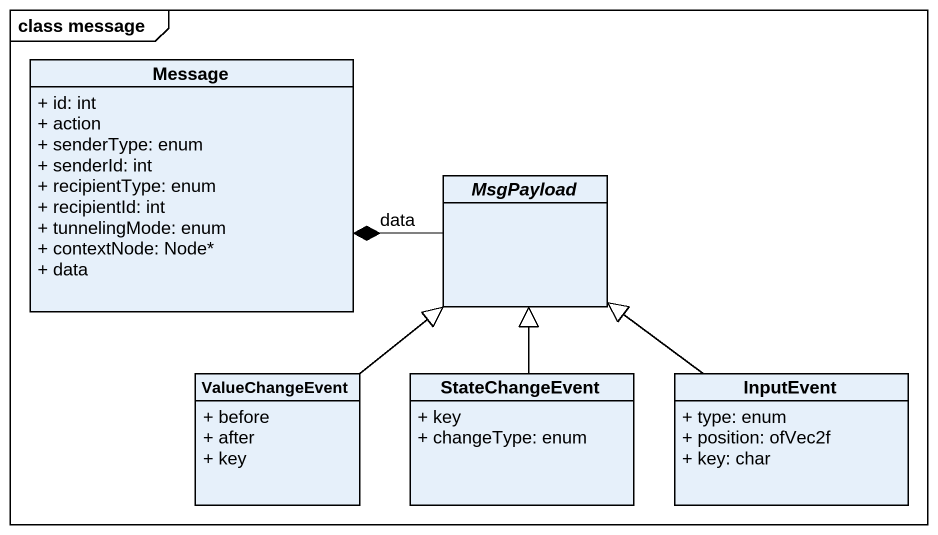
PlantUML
@startuml
mainframe class message
hide circle
hide empty members
skinparam classAttributeIconSize 0
class Message {
  + id: int
  + action
  + senderType: enum
  + senderId: int
  + recipientType: enum
  + recipientId: int
  + tunnelingMode: enum
  + contextNode: Node*
  + data
}
abstract class MsgPayload
class ValueChangeEvent {
  + before
  + after
  + key
}
class StateChangeEvent {
  + key
  + changeType: enum
}
class InputEvent {
  + type: enum
  + position: ofVec2f
  + key: char
}
MsgPayload -left-* Message : data
ValueChangeEvent -up-|> MsgPayload
StateChangeEvent -up-|> MsgPayload
InputEvent -up-|> MsgPayload
@enduml
